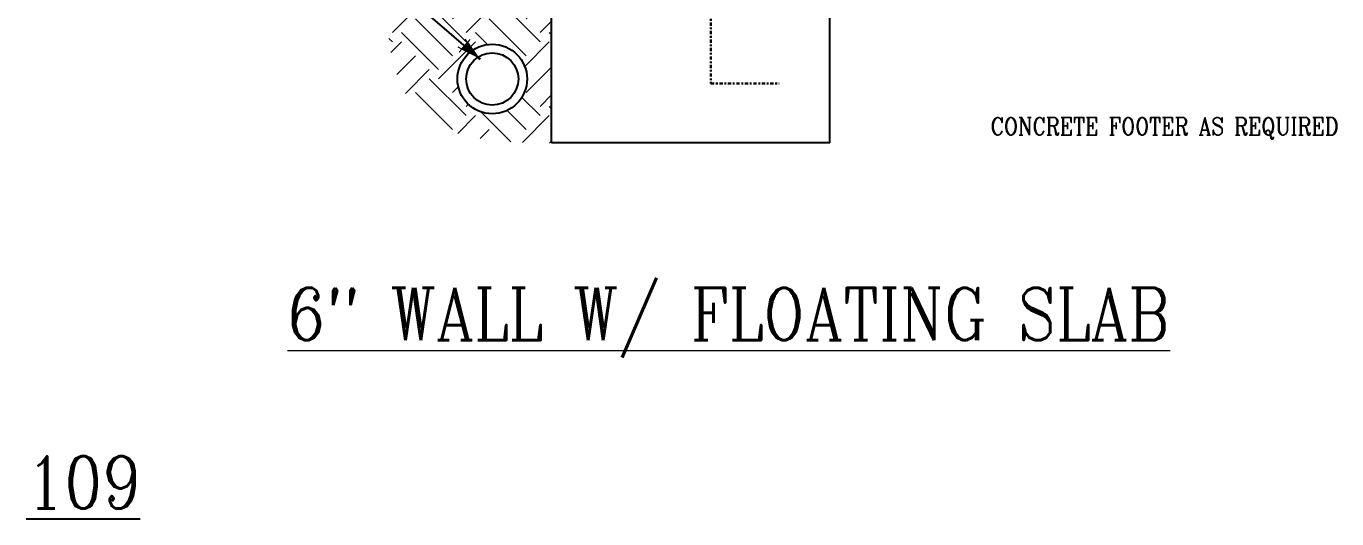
# Model space of a CAD drawing. Header units: inches. Extents: x -37.5 to 38.8, y 19.1 to 97.9.
# Drawn here: x -37.3 to 38, y 19.1 to 47.4 of the extents above; entities that cross this region are included whole.
import ezdxf

# ---------------------------------------------------------------- set-up
doc = ezdxf.new("R2010")
doc.units = ezdxf.units.IN
doc.header["$MEASUREMENT"] = 0
doc.linetypes.add('CENTER', pattern=[2, 1.25, -0.25, 0.25, -0.25])
doc.layers.get('Defpoints').update_dxf_attribs({"color": 252})
for name, color, linetype, lineweight in [('A1 fine', 251, 'Continuous', 5), ('DIM', 3, 'Continuous', 13), ('REBAR', 2, 'CENTER', 30)]:
    doc.layers.add(name, color=color, linetype=linetype, lineweight=lineweight)
doc.styles.add('ARCTEXT', font='arctext.shx', dxfattribs={"width": 0.85})
doc.styles.add('RomanC', font='romanc.shx', dxfattribs={"width": 0.85, "height": 5})
doc.dimstyles.new('ARCTEXT 1-1', dxfattribs={"dimscale": 0, "dimtxt": 1, "dimasz": 1, "dimexe": 0.1875, "dimexo": 1, "dimgap": 0.5, "dimtad": 1, "dimdec": 4, "dimzin": 3, "dimdsep": 46, "dimlunit": 4, "dimtxsty": 'ARCTEXT', "dimblk": 'ARCHTICK', "dimcen": 1, "dimclrd": 256, "dimclre": 256, "dimclrt": 256, "dimadec": 0, "dimazin": 0, "dimtfac": 1, "dimtdec": 4, "dimtofl": 0, "dimtmove": 2, "dimatfit": 3, "dimldrblk": 'arrow', "dimfxl": 0, "dimtolj": 1, "dimtzin": 0, "dimarcsym": 0})

# ---------------------------------------------------------------- blocks, each defined once
blk = doc.blocks.new('_ArchTick')
at = {"color": 0, "linetype": 'ByBlock', "const_width": 0.15}
blk.add_lwpolyline([(-0.5, -0.5), (0.5, 0.5)], dxfattribs=at)
blk = doc.blocks.new('arrow')
at = {"layer": 'DIM'}
blk.add_hatch(color=253, dxfattribs=at).paths.add_polyline_path([(-2, 0.5), (-2, -0.5), (0, 0)])
at = {"layer": 'DIM', "lineweight": 9}
for points in [[(-2, 0.98), (-2, 0.5), (-2.47, 0.62)], [(0.37, 0.09), (0, 0)], [(0.37, -0.09), (0, 0)], [(-2, -0.98), (-2, -0.5), (-2.47, -0.62)]]:
    blk.add_lwpolyline(points, dxfattribs=at)
at = {"layer": 'DIM', "lineweight": 15}
blk.add_lwpolyline([(0, 0), (-2, -0.5), (-2, 0.5), (0, 0)], dxfattribs=at)

msp = doc.modelspace()

# ---------------------------------------------------------------- hatches: boundary and pattern name
at = {"layer": 'A1 fine', "ltscale": 0.15}
h = msp.add_hatch(dxfattribs=at)
h.set_pattern_fill('EARTH,_O', color=256, scale=12, angle=45)
h.set_pattern_definition([(45, (-7262.702, 3318.0867), (4e-16, 4.2426407), [3, -3]), (45, (-7263.4975, 3318.8822), (4e-16, 4.2426407), [3, -3]), (45, (-7264.293, 3319.6777), (4e-16, 4.2426407), [3, -3]), (135, (-7264.293, 3320.208), (-4.2426407, 9e-16), [3, -3]), (135, (-7263.4975, 3321.0035), (-4.2426407, 9e-16), [3, -3]), (135, (-7262.702, 3321.799), (-4.2426407, 9e-16), [3, -3])])
edge = h.paths.add_edge_path()
edge.add_line((-4.84945, 66.17408), (-23.04222, 63.90099))
edge.add_spline(control_points=[(-23.04222, 63.90099), (-18.58361, 62.08165), (-10.90754, 58.94942), (-17.52912, 50.11907), (-15.6462, 40.83818), (-9.99551, 40.71336), (-7.12445, 40.64993)], knot_values=[0, 0, 0, 0, 11.2727779, 19.40751191, 26.82790958, 34.49235686, 34.49235686, 34.49235686, 34.49235686], degree=3, periodic=0)
edge.add_line((-7.12445, 40.64993), (-7.12445, 48.17409))
edge.add_line((-7.12445, 48.17409), (-4.84945, 48.17409))
edge.add_line((-4.84945, 48.17409), (-4.84945, 60.17408))
edge.add_line((-4.84945, 60.17408), (-4.84945, 66.17408))
h.paths.add_polyline_path([(-8.53094, 44.34981, -1), (-12.53094, 44.34981, -1)], flags=16)
h.paths.add_polyline_path([(-9.03094, 44.34981, -1), (-12.03094, 44.34981, -1)], flags=0)

# ---------------------------------------------------------------- linework, layer by layer
at = {"ltscale": 0.15}
for p, q in [((-7.12445, 40.67409), (-7.12445, 48.17409)), ((8.87555, 40.67409), (8.87555, 48.17409)), ((8.87555, 40.67409), (-7.12445, 40.67409))]:
    msp.add_line(p, q, dxfattribs=at)
for radius in [2, 1.5]:
    msp.add_circle((-10.53094, 44.34981), radius, dxfattribs=at)
at = {"layer": 'REBAR', "ltscale": 0.15}
for p, q in [((2.03549, 59.78634), (2.03549, 44.09259)), ((2.03549, 44.09259), (5.96221, 44.09259))]:
    msp.add_line(p, q, dxfattribs=at)

# ---------------------------------------------------------------- texts
at = {"layer": 'Defpoints', "insert": (-34.03362, 22.65758), "char_height": 3, "width": 90.08, "attachment_point": 2, "style": 'RomanC'}
msp.add_mtext('{\\L109\\P}\\P            ', dxfattribs=at)
at = {"layer": 'DIM', "color": 3, "insert": (18.11056, 42.12668), "char_height": 1, "width": 22.6895455, "attachment_point": 1, "style": 'RomanC'}
msp.add_mtext('CONCRETE FOOTER AS REQUIRED', dxfattribs=at)
at = {"layer": 'DIM', "insert": (3.06322, 32.33642), "char_height": 3, "width": 71.4164952, "attachment_point": 2, "style": 'RomanC'}
msp.add_mtext('{\\L6" WALL W/ FLOATING SLAB}\\P               ', dxfattribs=at)

# ---------------------------------------------------------------- leaders
at = {"layer": 'DIM', "ltscale": 0.15}
msp.add_leader([(-11.35831, 45.601), (-17.30845, 50.7329), (-20.81668, 50.7329)], dimstyle='ARCTEXT 1-1', override={"dimscale": 1, "dimasz": 0.5, "dimtad": 0}, dxfattribs=at)

doc.saveas('drawing.dxf')
